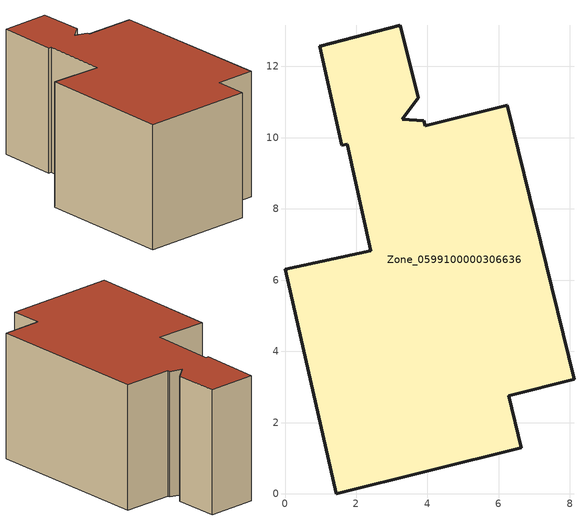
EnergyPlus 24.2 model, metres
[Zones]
Zone_0599100000306636
 floor ground (C_G): 3.74,11.12 3.29,10.52 3.9,10.47 3.93,10.34 6.24,10.91 8.11,3.22 6.28,2.76 6.64,1.3 1.44,0 0,6.31 2.41,6.83 1.75,9.82 1.59,9.79 0.98,12.57 3.24,13.16 z0
 wall outside (C_F): 1.75,9.82 2.41,6.83 0,6.31 1.44,0 6.64,1.3 6.28,2.76 8.11,3.22 6.24,10.91 3.93,10.34 3.9,10.47 3.29,10.52 3.74,11.12 3.24,13.16 0.98,12.57 1.59,9.79 1.75,9.82 z0:5.96
 roof outside (C_R): 3.29,10.52 3.74,11.12 3.24,13.16 0.98,12.57 1.59,9.79 1.75,9.82 2.41,6.83 0,6.31 1.44,0 6.64,1.3 6.28,2.76 8.11,3.22 6.24,10.91 3.93,10.34 3.9,10.47 z5.96
[BUILDING]
Pand.0599100000306636: North Axis=0; Terrain=City; Loads Convergence Tolerance Value=0.04; Temperature Convergence Tolerance Value=0.4; Solar Distribution=FullExterior; Maximum Number of Warmup Days=25; Minimum Number of Warmup Days=1
[Site:Location]
Rotterdam.The.Hague.AP_ZH_NLD Design_Conditions: Latitude=51.96; Longitude=4.45; Time Zone=1; Elevation=-4.5
[SITE:GROUNDTEMPERATURE:BUILDINGSURFACE]
18, 18, 18, 18, 18, 18, 18, 18, 18, 18, 18, 18
[MATERIAL] Thermal Absorptance=0.9; Solar Absorptance=0.7; Visible Absorptance=0.7
Name | Roughness | Thickness | Conductivity | Density | Specific Heat
G.TI.1965-1974 | MediumSmooth | 0.15 | 0.882353 | 540 | 1210
F.TI.1965-1974 | Rough | 0.3 | 0.697674 | 1920 | 840
R.TI.1965-1974 | MediumRough | 0.2 | 0.232558 | 1500 | 1000
[CONSTRUCTION]
C_G: G.TI.1965-1974
C_F: F.TI.1965-1974
C_R: R.TI.1965-1974
[ZONE]
Zone_0599100000306636: Type=1; Multiplier=1; Ceiling Height=Autocalculate; Volume=Autocalculate; Floor Area=autocalculate; Part of Total Floor Area=Yes
[ZONEINFILTRATION:DESIGNFLOWRATE]
Infil_Zone_0599100000306636: Zone or ZoneList or Space or SpaceList=Zone_0599100000306636; Schedule=AlwaysOn; Design Flow Rate Calculation Method=Flow/Area; Flow Rate per Floor Area=0.003; Constant Term Coefficient=1; Temperature Term Coefficient=0; Velocity Term Coefficient=0; Velocity Squared Term Coefficient=0
[HVACTEMPLATE:ZONE:IDEALLOADSAIRSYSTEM]
Zone_0599100000306636: Maximum Heating Supply Air Temperature=50; Minimum Cooling Supply Air Temperature=13; Maximum Heating Supply Air Humidity Ratio=0.0156; Minimum Cooling Supply Air Humidity Ratio=0.0077; Heating Limit=NoLimit; Cooling Limit=NoLimit; Dehumidification Control Type=ConstantSensibleHeatRatio; Cooling Sensible Heat Ratio=0.7; Dehumidification Setpoint=60; Humidification Control Type=None; Humidification Setpoint=30; Outdoor Air Method=None; Outdoor Air Flow Rate per Person=0.00944; Outdoor Air Flow Rate per Zone Floor Area=0; Outdoor Air Flow Rate per Zone=0; Demand Controlled Ventilation Type=None; Outdoor Air Economizer Type=NoEconomizer; Heat Recovery Type=None; Sensible Heat Recovery Effectiveness=0.7; Latent Heat Recovery Effectiveness=0.65
[ZONECONTROL:THERMOSTAT]
ThermostatControl_Zone_0599100000306636: Zone or ZoneList=Zone_0599100000306636; Control Type Schedule=DualSetpointControlType; Control 1=Thermostat_Zone_0599100000306636; Temperature Difference Between Cutout And Setpoint=0
[THERMOSTATSETPOINT:DUALSETPOINT]
Thermostat_Zone_0599100000306636: Heating Setpoint Temperature Schedule=HeatingSetpoint_Zone_0599100000306636; Cooling Setpoint Temperature Schedule=CoolingSetpoint_Zone_0599100000306636
[SCHEDULE:COMPACT]
HeatingSetpoint_Zone_0599100000306636: Through: 12/31, For: AllDays, Until: 24:00, 21
CoolingSetpoint_Zone_0599100000306636: Through: 12/31, For: AllDays, Until: 24:00, 24
DualSetpointControlType: Through: 12/31, For: AllDays, Until: 24:00, 4
AlwaysOn: Through: 12/31, For: AllDays, Until: 24:00, 1
